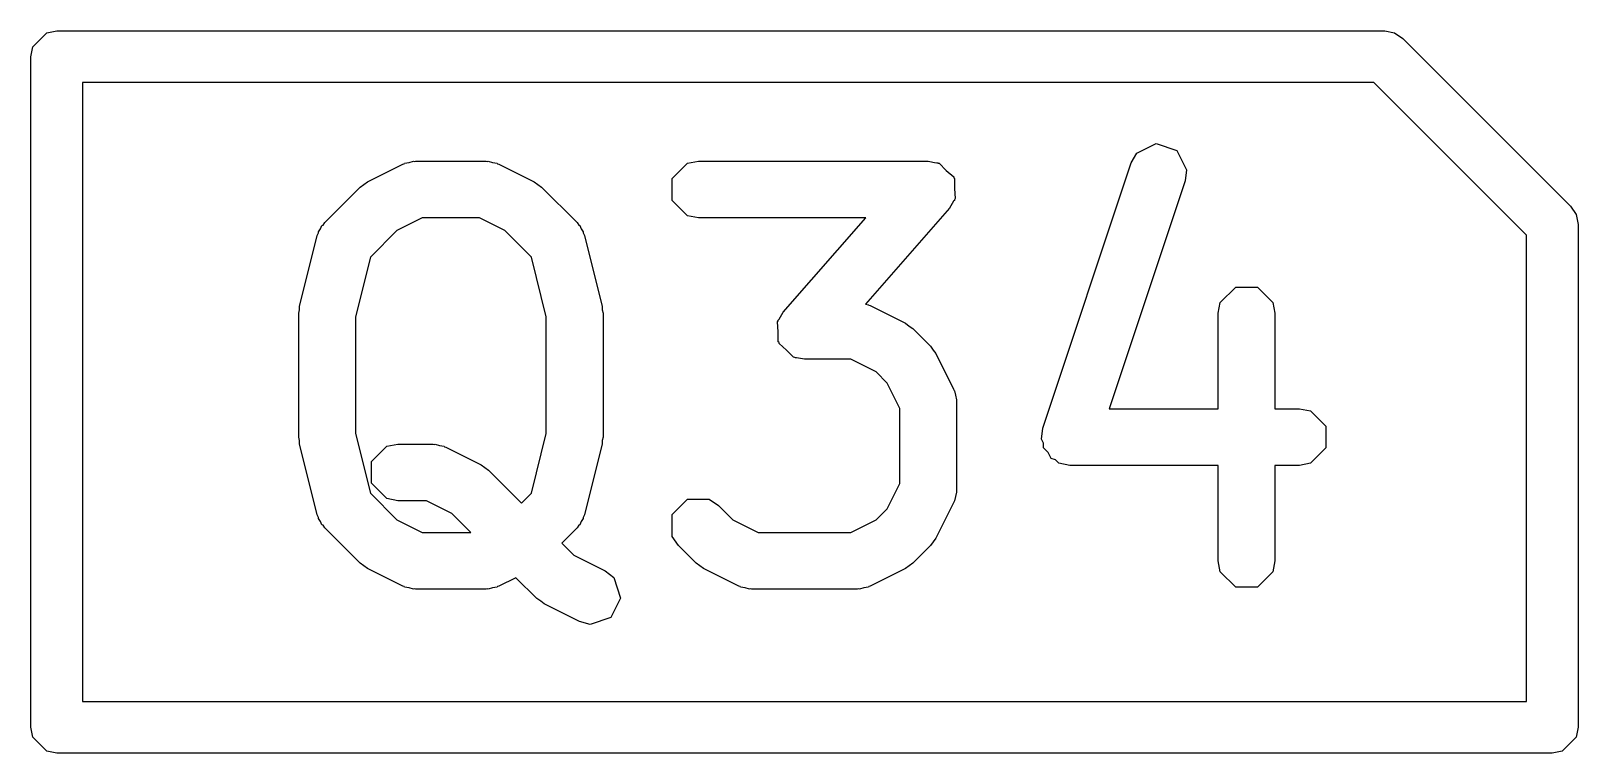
# Model space of a CAD drawing. Header units: millimetres. Extents: x 129 to 276, y -185 to -58.
# Drawn here: x 201.75 to 204.75, y -85.45 to -84.05 of the extents above; entities that cross this region are included whole.
import ezdxf

# ---------------------------------------------------------------- set-up
doc = ezdxf.new("R2010")
doc.units = ezdxf.units.MM
doc.layers.add('F.Fab', color=9, linetype='CONTINUOUS', true_color=0xafafaf)

msp = doc.modelspace()

# ---------------------------------------------------------------- linework, layer by layer
at = {"layer": 'F.Fab', "linetype": 'CONTINUOUS'}
for p, q in [((201.753806, -84.080866), (201.780866, -84.053806)), ((201.780866, -84.053806), (201.8, -84.05)), ((201.8, -84.05), (204.375, -84.05)), ((204.375, -84.05), (204.394134, -84.053806)), ((204.394134, -84.053806), (204.410355, -84.064645)), ((201.75, -84.1), (201.753806, -84.080866)), ((204.410355, -84.064645), (204.735355, -84.389644)), ((201.75, -85.4), (201.75, -84.1)), ((201.85, -84.15), (201.85, -85.35)), ((204.35429, -84.15), (201.85, -84.15)), ((204.65, -84.44571), (204.35429, -84.15)), ((203.894164, -84.287044), (203.931815, -84.268219)), ((203.931815, -84.268219), (203.97175, -84.281531)), ((203.883536, -84.305688), (203.894164, -84.287044)), ((203.97175, -84.281531), (203.990575, -84.319181)), ((202.402546, -84.342458), (202.471117, -84.308172)), ((202.471117, -84.308172), (202.473773, -84.307444)), ((202.473773, -84.307444), (202.474666, -84.306552)), ((202.474666, -84.306552), (202.483317, -84.304831)), ((202.483317, -84.304831), (202.491815, -84.302504)), ((202.491815, -84.302504), (202.493011, -84.302902)), ((202.493011, -84.302902), (202.495714, -84.302365)), ((202.495714, -84.302365), (202.632857, -84.302365)), ((202.632857, -84.302365), (202.635559, -84.302902)), ((202.635559, -84.302902), (202.636756, -84.302504)), ((202.636756, -84.302504), (202.645253, -84.304831)), ((202.645253, -84.304831), (202.653905, -84.306552)), ((202.653905, -84.306552), (202.654797, -84.307444)), ((202.654797, -84.307444), (202.657454, -84.308172)), ((202.657454, -84.308172), (202.726025, -84.342458)), ((202.993473, -84.336317), (203.023238, -84.306552)), ((203.023238, -84.306552), (203.044286, -84.302365)), ((203.044286, -84.302365), (203.49, -84.302365)), ((203.49, -84.302365), (203.505337, -84.305416)), ((203.505337, -84.305416), (203.50762, -84.305264)), ((203.50762, -84.305264), (203.508516, -84.306048)), ((203.508516, -84.306048), (203.511048, -84.306552)), ((203.511048, -84.306552), (203.52474, -84.320244)), ((203.52474, -84.320244), (203.539301, -84.332985)), ((203.712107, -84.819972), (203.883536, -84.305688)), ((203.990575, -84.319181), (203.987891, -84.340473)), ((202.31968, -84.421331), (202.388253, -84.35276)), ((202.388253, -84.35276), (202.395583, -84.347861)), ((202.395583, -84.347861), (202.402546, -84.342458)), ((202.726025, -84.342458), (202.732981, -84.347857)), ((202.732981, -84.347857), (202.740319, -84.35276)), ((202.740319, -84.35276), (202.808891, -84.421331)), ((202.993473, -84.378413), (202.993473, -84.336317)), ((203.539301, -84.332985), (203.53943, -84.334934)), ((203.53943, -84.334934), (203.540813, -84.336317)), ((203.540813, -84.336317), (203.540813, -84.355665)), ((203.540813, -84.355665), (203.542101, -84.374986)), ((203.987891, -84.340473), (203.840594, -84.782365)), ((203.023238, -84.408178), (202.993473, -84.378413)), ((203.539197, -84.380028), (203.531392, -84.393583)), ((203.540813, -84.378413), (203.539197, -84.380028)), ((203.542101, -84.374986), (203.540813, -84.377222)), ((203.540813, -84.377222), (203.540813, -84.378413)), ((204.735355, -84.389644), (204.746194, -84.405865)), ((202.508697, -84.412365), (202.459723, -84.436851)), ((202.619874, -84.412365), (202.508697, -84.412365)), ((202.668847, -84.436852), (202.619874, -84.412365)), ((203.044286, -84.412365), (203.023238, -84.408178)), ((203.368793, -84.412365), (203.044286, -84.412365)), ((203.208608, -84.595433), (203.368793, -84.412365)), ((203.531392, -84.393583), (203.368487, -84.57976)), ((204.746194, -84.405865), (204.746194, -84.405866)), ((204.746194, -84.405866), (204.75, -84.425)), ((202.270927, -84.584025), (202.305213, -84.446882)), ((202.305213, -84.446882), (202.307757, -84.441495)), ((202.307757, -84.441495), (202.307758, -84.439175)), ((202.307758, -84.439175), (202.311499, -84.433574)), ((202.311499, -84.433574), (202.31438, -84.427478)), ((202.31438, -84.427478), (202.316371, -84.426283)), ((202.316371, -84.426283), (202.31968, -84.421331)), ((202.459723, -84.436851), (202.408233, -84.488341)), ((202.720336, -84.488339), (202.668847, -84.436852)), ((202.808891, -84.421331), (202.8122, -84.426284)), ((202.8122, -84.426284), (202.814191, -84.427479)), ((202.814191, -84.427479), (202.817069, -84.433572)), ((202.817069, -84.433572), (202.820813, -84.439175)), ((202.820813, -84.439175), (202.820813, -84.441496)), ((202.820813, -84.441496), (202.823358, -84.446883)), ((202.823358, -84.446883), (202.857643, -84.584026)), ((204.65, -85.35), (204.65, -84.44571)), ((204.75, -84.425), (204.75, -85.4)), ((202.408233, -84.488341), (202.379285, -84.604137)), ((202.749285, -84.604136), (202.720336, -84.488339)), ((204.05633, -84.576317), (204.086095, -84.546552)), ((204.086095, -84.546552), (204.128191, -84.546552)), ((204.128191, -84.546552), (204.157956, -84.576317)), ((202.269285, -84.597365), (202.270599, -84.590757)), ((202.269285, -84.837365), (202.269285, -84.597365)), ((202.270599, -84.590757), (202.270927, -84.584025)), ((202.857643, -84.584026), (202.85797, -84.590757)), ((202.85797, -84.590757), (202.859285, -84.597365)), ((202.859285, -84.597365), (202.859285, -84.837365)), ((203.200803, -84.608986), (203.208608, -84.595433)), ((203.368487, -84.57976), (203.373905, -84.580838)), ((203.373905, -84.580838), (203.374797, -84.58173)), ((203.374797, -84.58173), (203.377454, -84.582458)), ((203.377454, -84.582458), (203.446026, -84.616744)), ((204.052143, -84.597365), (204.05633, -84.576317)), ((204.052143, -84.782365), (204.052143, -84.597365)), ((204.157956, -84.576317), (204.162143, -84.597365)), ((204.162143, -84.597365), (204.162143, -84.782365)), ((202.379285, -84.604137), (202.379285, -84.830593)), ((202.749285, -84.830593), (202.749285, -84.604136)), ((203.197899, -84.614031), (203.199187, -84.611794)), ((203.199187, -84.633351), (203.197899, -84.614031)), ((203.199187, -84.610603), (203.200803, -84.608986)), ((203.199187, -84.611794), (203.199187, -84.610603)), ((203.446026, -84.616744), (203.452986, -84.622146)), ((203.452986, -84.622146), (203.46032, -84.627046)), ((203.46032, -84.627046), (203.494605, -84.661331)), ((203.199187, -84.652699), (203.199187, -84.633351)), ((203.200568, -84.65408), (203.199187, -84.652699)), ((203.200699, -84.656032), (203.200568, -84.65408)), ((203.215263, -84.668775), (203.200699, -84.656032)), ((203.228952, -84.682464), (203.215263, -84.668775)), ((203.231483, -84.682967), (203.228952, -84.682464)), ((203.23238, -84.683752), (203.231483, -84.682967)), ((203.234662, -84.683599), (203.23238, -84.683752)), ((203.25, -84.686651), (203.234662, -84.683599)), ((203.339874, -84.686651), (203.25, -84.686651)), ((203.388849, -84.711139), (203.339874, -84.686651)), ((203.494605, -84.661331), (203.499502, -84.668661)), ((203.499502, -84.668661), (203.504907, -84.675625)), ((203.504907, -84.675625), (203.539194, -84.744197)), ((203.410513, -84.732803), (203.388849, -84.711139)), ((203.435, -84.781777), (203.410513, -84.732803)), ((203.539194, -84.744197), (203.539921, -84.746854)), ((203.539921, -84.746854), (203.540813, -84.747746)), ((203.540813, -84.747746), (203.542531, -84.756386)), ((203.542531, -84.756386), (203.544862, -84.764896)), ((203.544862, -84.764896), (203.544462, -84.766093)), ((203.544462, -84.766093), (203.545, -84.768794)), ((203.545, -84.768794), (203.545, -84.940222)), ((203.435, -84.927239), (203.435, -84.781777)), ((203.840594, -84.782365), (204.052143, -84.782365)), ((204.162143, -84.782365), (204.21, -84.782365)), ((204.21, -84.782365), (204.231048, -84.786552)), ((204.231048, -84.786552), (204.260813, -84.816317)), ((202.270599, -84.843972), (202.269285, -84.837365)), ((202.379285, -84.830593), (202.408234, -84.946389)), ((202.720336, -84.946389), (202.749285, -84.830593)), ((202.859285, -84.837365), (202.85797, -84.843972)), ((203.709424, -84.841264), (203.712107, -84.819972)), ((204.260813, -84.816317), (204.260813, -84.858413)), ((202.270927, -84.850705), (202.270599, -84.843972)), ((202.305213, -84.987848), (202.270927, -84.850705)), ((202.410615, -84.884889), (202.44038, -84.855124)), ((202.44038, -84.855124), (202.461428, -84.850937)), ((202.461428, -84.850937), (202.53, -84.850937)), ((202.53, -84.850937), (202.5327, -84.851474)), ((202.5327, -84.851474), (202.533898, -84.851075)), ((202.533898, -84.851075), (202.542406, -84.853404)), ((202.542406, -84.853404), (202.551048, -84.855124)), ((202.551048, -84.855124), (202.551939, -84.856015)), ((202.551939, -84.856015), (202.554596, -84.856743)), ((202.554596, -84.856743), (202.623167, -84.891028)), ((202.857643, -84.850704), (202.823358, -84.987847)), ((202.85797, -84.843972), (202.857643, -84.850704)), ((203.713472, -84.84936), (203.709424, -84.841264)), ((203.713472, -84.858413), (203.713472, -84.84936)), ((203.722525, -84.867466), (203.713472, -84.858413)), ((203.728249, -84.878914), (203.722525, -84.867466)), ((204.260813, -84.858413), (204.231048, -84.888178)), ((202.410615, -84.926985), (202.410615, -84.884889)), ((202.623167, -84.891028), (202.630133, -84.896434)), ((202.630133, -84.896434), (202.637462, -84.901331)), ((203.736835, -84.881776), (203.728249, -84.878914)), ((203.743237, -84.888178), (203.736835, -84.881776)), ((203.764285, -84.892365), (203.743237, -84.888178)), ((204.052143, -84.892365), (203.764285, -84.892365)), ((204.052143, -85.077365), (204.052143, -84.892365)), ((204.21, -84.892365), (204.162143, -84.892365)), ((204.162143, -84.892365), (204.162143, -85.077365)), ((204.231048, -84.888178), (204.21, -84.892365)), ((202.44038, -84.95675), (202.410615, -84.926985)), ((202.637462, -84.901331), (202.701428, -84.965297)), ((203.410511, -84.976215), (203.435, -84.927239)), ((202.408234, -84.946389), (202.459722, -84.997877)), ((202.461428, -84.960937), (202.44038, -84.95675)), ((202.701428, -84.965297), (202.720336, -84.946389)), ((202.993473, -84.987746), (203.02324, -84.95798)), ((203.02324, -84.95798), (203.065334, -84.957981)), ((203.065334, -84.957981), (203.083177, -84.969904)), ((203.542531, -84.952629), (203.540813, -84.96127)), ((203.544862, -84.94412), (203.542531, -84.952629)), ((203.545, -84.940222), (203.544462, -84.942922)), ((203.544462, -84.942922), (203.544862, -84.94412)), ((202.307758, -84.993235), (202.305213, -84.987848)), ((202.517016, -84.960937), (202.461428, -84.960937)), ((202.56599, -84.985423), (202.517016, -84.960937)), ((202.602932, -85.022365), (202.56599, -84.985423)), ((202.823358, -84.987847), (202.820813, -84.993234)), ((202.993472, -85.02984), (202.993473, -84.987746)), ((203.083177, -84.969904), (203.111149, -84.997876)), ((203.388851, -84.997876), (203.410511, -84.976215)), ((203.539194, -84.964819), (203.504907, -85.033391)), ((203.539921, -84.962161), (203.539194, -84.964819)), ((203.540813, -84.96127), (203.539921, -84.962161)), ((202.307758, -84.995555), (202.307758, -84.993235)), ((202.311499, -85.001155), (202.307758, -84.995555)), ((202.31438, -85.007252), (202.311499, -85.001155)), ((202.316371, -85.008446), (202.31438, -85.007252)), ((202.31968, -85.013399), (202.316371, -85.008446)), ((202.388252, -85.081971), (202.31968, -85.013399)), ((202.459722, -84.997877), (202.508698, -85.022365)), ((202.808891, -85.013399), (202.77921, -85.043079)), ((202.8122, -85.008445), (202.808891, -85.013399)), ((202.814191, -85.007251), (202.8122, -85.008445)), ((202.817069, -85.001157), (202.814191, -85.007251)), ((202.820813, -84.995555), (202.817069, -85.001157)), ((202.820813, -84.993234), (202.820813, -84.995555)), ((203.111149, -84.997876), (203.160127, -85.022365)), ((203.339873, -85.022365), (203.388851, -84.997876)), ((202.508698, -85.022365), (202.602932, -85.022365)), ((202.77921, -85.043079), (202.80258, -85.06645)), ((203.005395, -85.047684), (202.993472, -85.02984)), ((203.03968, -85.08197), (203.005395, -85.047684)), ((203.160127, -85.022365), (203.339873, -85.022365)), ((203.494605, -85.047684), (203.46032, -85.08197)), ((203.4995, -85.040357), (203.494605, -85.047684)), ((203.504907, -85.033391), (203.4995, -85.040357)), ((202.80258, -85.06645), (202.863168, -85.096744)), ((204.05633, -85.098413), (204.052143, -85.077365)), ((204.162143, -85.077365), (204.157956, -85.098413)), ((202.39558, -85.086867), (202.388252, -85.081971)), ((202.402547, -85.092274), (202.39558, -85.086867)), ((202.471117, -85.126558), (202.402547, -85.092274)), ((202.863168, -85.096744), (202.880121, -85.109902)), ((202.880121, -85.109902), (202.893433, -85.149836)), ((203.047006, -85.086865), (203.03968, -85.08197)), ((203.053975, -85.092274), (203.047006, -85.086865)), ((203.122546, -85.126559), (203.053975, -85.092274)), ((203.446025, -85.092274), (203.377453, -85.126559)), ((203.452991, -85.086867), (203.446025, -85.092274)), ((203.46032, -85.08197), (203.452991, -85.086867)), ((204.086095, -85.128178), (204.05633, -85.098413)), ((204.157956, -85.098413), (204.128191, -85.128178)), ((202.473773, -85.127285), (202.471117, -85.126558)), ((202.474666, -85.128178), (202.473773, -85.127285)), ((202.483319, -85.129899), (202.474666, -85.128178)), ((202.491816, -85.132226), (202.483319, -85.129899)), ((202.493011, -85.131827), (202.491816, -85.132226)), ((202.495714, -85.132365), (202.493011, -85.131827)), ((202.632857, -85.132365), (202.495714, -85.132365)), ((202.635557, -85.131827), (202.632857, -85.132365)), ((202.636755, -85.132227), (202.635557, -85.131827)), ((202.645263, -85.129897), (202.636755, -85.132227)), ((202.653905, -85.128178), (202.645263, -85.129897)), ((202.654796, -85.127286), (202.653905, -85.128178)), ((202.657453, -85.126559), (202.654796, -85.127286)), ((202.690568, -85.110001), (202.657453, -85.126559)), ((202.73111, -85.150542), (202.690568, -85.110001)), ((203.125203, -85.127286), (203.122546, -85.126559)), ((203.126095, -85.128178), (203.125203, -85.127286)), ((203.134743, -85.129898), (203.126095, -85.128178)), ((203.143245, -85.132226), (203.134743, -85.129898)), ((203.14444, -85.131827), (203.143245, -85.132226)), ((203.147143, -85.132365), (203.14444, -85.131827)), ((203.352857, -85.132365), (203.147143, -85.132365)), ((203.355557, -85.131827), (203.352857, -85.132365)), ((203.356755, -85.132227), (203.355557, -85.131827)), ((203.365263, -85.129897), (203.356755, -85.132227)), ((203.373905, -85.128178), (203.365263, -85.129897)), ((203.374796, -85.127286), (203.373905, -85.128178)), ((203.377453, -85.126559), (203.374796, -85.127286)), ((204.128191, -85.128178), (204.086095, -85.128178)), ((202.73844, -85.15544), (202.73111, -85.150542)), ((202.745403, -85.160844), (202.73844, -85.15544)), ((202.813974, -85.19513), (202.745403, -85.160844)), ((202.893433, -85.149836), (202.874606, -85.187487)), ((202.834672, -85.200798), (202.813974, -85.19513)), ((202.874606, -85.187487), (202.834672, -85.200798)), ((201.85, -85.35), (204.65, -85.35)), ((201.753806, -85.419134), (201.75, -85.4)), ((204.75, -85.4), (204.746194, -85.419134)), ((201.780866, -85.446194), (201.753806, -85.419134)), ((204.746194, -85.419134), (204.719134, -85.446194)), ((201.8, -85.45), (201.780866, -85.446194)), ((204.7, -85.45), (201.8, -85.45)), ((204.719134, -85.446194), (204.7, -85.45))]:
    msp.add_line(p, q, dxfattribs=at)

doc.saveas('drawing.dxf')
